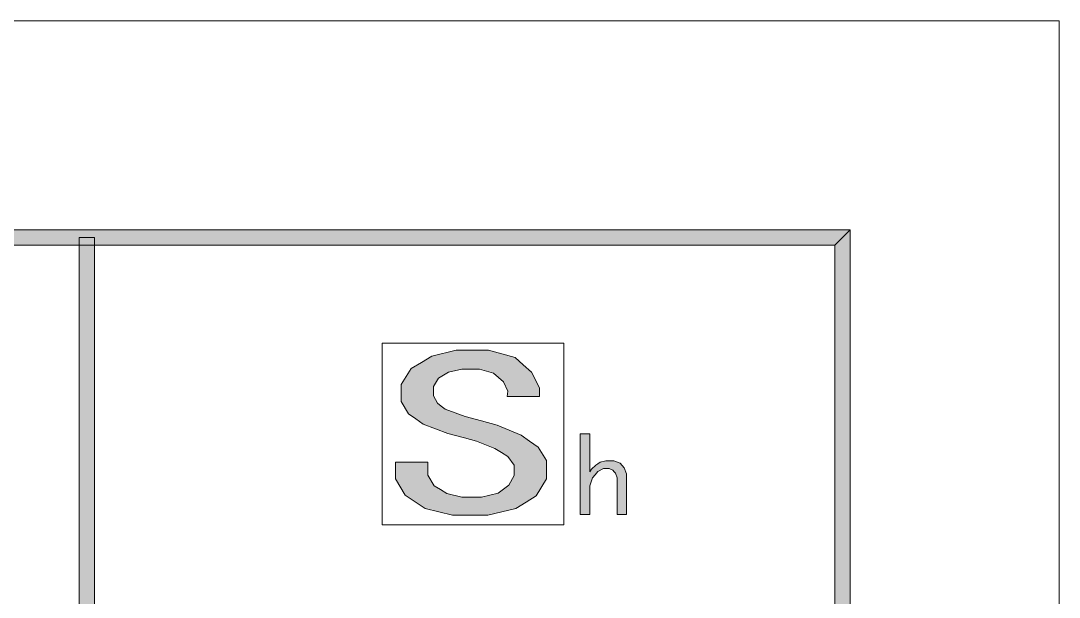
# Model space of a CAD drawing. Header units: millimetres. Extents: x 0 to 586, y 0 to 414.
# Drawn here: x 538.38 to 585.63, y 387.86 to 414.08 of the extents above; entities that cross this region are included whole.
import ezdxf

# ---------------------------------------------------------------- set-up
doc = ezdxf.new("R2010")
doc.units = ezdxf.units.MM

msp = doc.modelspace()

# ---------------------------------------------------------------- hatches: boundary and pattern name
h = msp.add_hatch(color=0)
h.dxf.hatch_style = 2
h.paths.add_polyline_path([(576.117861, 404.569083), (575.429944, 403.877639), (24.994306, 403.877639), (24.302861, 404.569083)])
h = msp.add_hatch(color=0)
h.dxf.hatch_style = 2
h.paths.add_polyline_path([(576.117861, 9.514417), (575.429944, 10.205861), (575.429944, 403.877639), (576.117861, 404.569083)])
h = msp.add_hatch(color=0)
h.dxf.hatch_style = 2
h.paths.add_polyline_path([(541.736139, 9.860139), (541.048222, 9.860139), (541.048222, 404.223361), (541.736139, 404.223361)])
h = msp.add_hatch(color=0)
h.dxf.hatch_style = 2
h.paths.add_polyline_path([(562.306611, 393.738806), (562.306611, 393.244917), (561.840944, 392.465278), (561.375278, 392.176), (560.909611, 391.886722), (559.639611, 391.597444), (558.835278, 391.597444), (558.030944, 391.597444), (556.778583, 391.897306), (556.330556, 392.197167), (555.879, 392.497028), (555.430972, 393.244917), (555.430972, 393.696472), (555.430972, 393.996333), (556.909111, 393.996333), (556.909111, 393.738806), (556.909111, 393.417778), (557.198389, 392.923889), (557.487667, 392.754556), (557.776944, 392.581694), (558.45075, 392.408833), (558.835278, 392.408833), (559.350333, 392.408833), (560.105278, 392.592278), (560.345167, 392.775722), (560.588583, 392.955639), (560.828472, 393.396611), (560.828472, 393.654139), (560.828472, 393.865806), (560.539194, 394.264444), (560.249917, 394.444361), (559.960639, 394.627806), (559.124556, 394.959417), (558.57775, 395.111111), (557.808694, 395.301611), (556.697444, 395.732), (556.362306, 395.968361), (556.023639, 396.201194), (555.684972, 396.758583), (555.684972, 397.083139), (555.684972, 397.531167), (556.150639, 398.261417), (556.619833, 398.540111), (557.0855, 398.818806), (558.193222, 399.093972), (558.835278, 399.093972), (559.671361, 399.093972), (560.877861, 398.762361), (561.248278, 398.43075), (561.615167, 398.099139), (561.985583, 397.383), (561.985583, 396.994944), (560.507444, 396.994944), (560.539194, 397.231306), (560.345167, 397.661694), (560.122917, 397.852194), (559.897139, 398.046222), (559.255083, 398.24025), (558.835278, 398.24025), (558.45075, 398.24025), (557.840444, 398.099139), (557.614667, 397.961556), (557.388889, 397.820444), (557.163111, 397.4465), (557.163111, 397.210139), (557.163111, 397.016111), (557.343028, 396.6845), (557.519417, 396.546917), (557.695806, 396.405806), (558.6095, 396.074194), (559.350333, 395.880167), (560.055889, 395.689667), (561.1495, 395.227528), (561.537556, 394.959417), (561.922083, 394.691306), (562.306611, 394.081)])
h = msp.add_hatch(color=0)
h.dxf.hatch_style = 2
h.paths.add_polyline_path([(565.94375, 391.618611), (565.513361, 391.618611), (565.513361, 393.163778), (565.513361, 393.290778), (565.449861, 393.495389), (565.386361, 393.569472), (565.322861, 393.643556), (565.15, 393.721167), (565.044167, 393.721167), (564.903056, 393.721167), (564.642, 393.576528), (564.518528, 393.431889), (564.395056, 393.28725), (564.271583, 392.927417), (564.271583, 392.712222), (564.271583, 391.618611), (563.841194, 391.618611), (563.841194, 395.283972), (564.271583, 395.283972), (564.271583, 393.569472), (564.35625, 393.685889), (564.543222, 393.869333), (564.645528, 393.932833), (564.747833, 393.996333), (565.008889, 394.063361), (565.171167, 394.063361), (565.365194, 394.063361), (565.654472, 393.954), (565.749722, 393.848167), (565.844972, 393.742333), (565.94375, 393.474222), (565.94375, 393.311944)])

# ---------------------------------------------------------------- linework, layer by layer
at = {"color": 0, "lineweight": 0}
for points in [[(0, 0), (585.632278, 0), (585.632278, 414.0835), (0, 414.0835)], [(576.117861, 404.569083), (575.429944, 403.877639), (24.994306, 403.877639), (24.302861, 404.569083)], [(576.117861, 9.514417), (575.429944, 10.205861), (575.429944, 403.877639), (576.117861, 404.569083)], [(541.736139, 9.860139), (541.048222, 9.860139), (541.048222, 404.223361), (541.736139, 404.223361)], [(554.827722, 399.422056), (563.093306, 399.422056), (563.093306, 391.156472), (554.827722, 391.156472)], [(562.306611, 393.738806), (562.306611, 393.244917), (561.840944, 392.465278), (561.375278, 392.176), (560.909611, 391.886722), (559.639611, 391.597444), (558.835278, 391.597444), (558.030944, 391.597444), (556.778583, 391.897306), (556.330556, 392.197167), (555.879, 392.497028), (555.430972, 393.244917), (555.430972, 393.696472), (555.430972, 393.996333), (556.909111, 393.996333), (556.909111, 393.738806), (556.909111, 393.417778), (557.198389, 392.923889), (557.487667, 392.754556), (557.776944, 392.581694), (558.45075, 392.408833), (558.835278, 392.408833), (559.350333, 392.408833), (560.105278, 392.592278), (560.345167, 392.775722), (560.588583, 392.955639), (560.828472, 393.396611), (560.828472, 393.654139), (560.828472, 393.865806), (560.539194, 394.264444), (560.249917, 394.444361), (559.960639, 394.627806), (559.124556, 394.959417), (558.57775, 395.111111), (557.808694, 395.301611), (556.697444, 395.732), (556.362306, 395.968361), (556.023639, 396.201194), (555.684972, 396.758583), (555.684972, 397.083139), (555.684972, 397.531167), (556.150639, 398.261417), (556.619833, 398.540111), (557.0855, 398.818806), (558.193222, 399.093972), (558.835278, 399.093972), (559.671361, 399.093972), (560.877861, 398.762361), (561.248278, 398.43075), (561.615167, 398.099139), (561.985583, 397.383), (561.985583, 396.994944), (560.507444, 396.994944), (560.539194, 397.231306), (560.345167, 397.661694), (560.122917, 397.852194), (559.897139, 398.046222), (559.255083, 398.24025), (558.835278, 398.24025), (558.45075, 398.24025), (557.840444, 398.099139), (557.614667, 397.961556), (557.388889, 397.820444), (557.163111, 397.4465), (557.163111, 397.210139), (557.163111, 397.016111), (557.343028, 396.6845), (557.519417, 396.546917), (557.695806, 396.405806), (558.6095, 396.074194), (559.350333, 395.880167), (560.055889, 395.689667), (561.1495, 395.227528), (561.537556, 394.959417), (561.922083, 394.691306), (562.306611, 394.081)], [(565.94375, 391.618611), (565.513361, 391.618611), (565.513361, 393.163778), (565.513361, 393.290778), (565.449861, 393.495389), (565.386361, 393.569472), (565.322861, 393.643556), (565.15, 393.721167), (565.044167, 393.721167), (564.903056, 393.721167), (564.642, 393.576528), (564.518528, 393.431889), (564.395056, 393.28725), (564.271583, 392.927417), (564.271583, 392.712222), (564.271583, 391.618611), (563.841194, 391.618611), (563.841194, 395.283972), (564.271583, 395.283972), (564.271583, 393.569472), (564.35625, 393.685889), (564.543222, 393.869333), (564.645528, 393.932833), (564.747833, 393.996333), (565.008889, 394.063361), (565.171167, 394.063361), (565.365194, 394.063361), (565.654472, 393.954), (565.749722, 393.848167), (565.844972, 393.742333), (565.94375, 393.474222), (565.94375, 393.311944)]]:
    msp.add_lwpolyline(points, close=True, dxfattribs=at)

doc.saveas('drawing.dxf')
